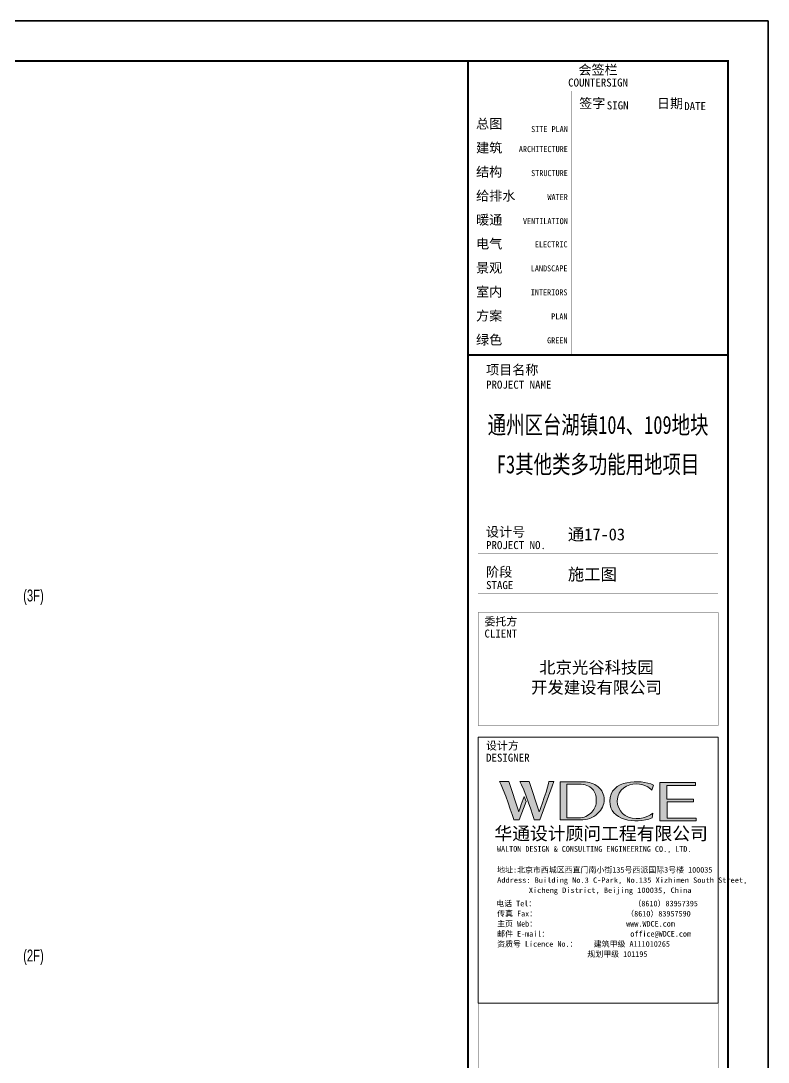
# Model space of a CAD drawing. Extents: x 458696 to 839151, y -191463 to 35158.
# Drawn here: x 590537 to 599879, y 3177 to 16192 of the extents above; entities that cross this region are included whole.
import ezdxf
from ezdxf.enums import TextEntityAlignment as Align

# ---------------------------------------------------------------- set-up
doc = ezdxf.new("R2010")
doc.units = 0
doc.header["$LTSCALE"] = 500
doc.linetypes.add('109-34 轴网$0$L1$0$$AUDIT_BAD_LTYPE1', pattern=[0])
doc.layers.get('0').update_dxf_attribs({"linetype": 'CONTINUOUS'})
doc.layers.get('Defpoints').update_dxf_attribs({"color": 167, "linetype": 'CONTINUOUS'})
doc.layers.add('PUB_TEXT', color=7, linetype='CONTINUOUS')
doc.styles.add('_TCH_DIM', font='ros.shx', dxfattribs={"width": 0.8, "bigfont": 'jd.shx'})
doc.styles.add('hwxh', font='STXIHEI.TTF')
doc.styles.add('华文细黑', font='STXIHEI.TTF', dxfattribs={"height": 10})

# ---------------------------------------------------------------- blocks, each defined once
blk = doc.blocks.new('图框-A1')
for points, const_width in [([(0, 0), (841, 0), (841, 594), (0, 594)], 0.05), ([(766, 584), (25, 584), (25, 10), (766, 10)], 0.5)]:
    blk.add_lwpolyline(points, close=True, dxfattribs=dict(const_width=const_width))
blk = doc.blocks.new('logo2')
h = blk.add_hatch(color=7)
h.paths.add_polyline_path([(19.021, -7.36), (15.845, -7.36), (15.845, -3.972), (18.974, -3.972), (18.974, -4.243), (16.461, -4.243), (16.461, -5.448), (18.811, -5.448), (18.811, -5.686), (16.474, -5.686), (16.474, -7.116), (19.021, -7.116)])
edge = h.paths.add_edge_path()
edge.add_spline(control_points=[(15.259, -4.206), (15.259, -4.206), (15.127, -4.646), (15.127, -4.646), (15.127, -4.646), (14.62, -4.101), (13.734, -4.101), (13.035, -4.101), (12.071, -4.537), (12.076, -5.621), (12.08, -6.488), (12.766, -7.164), (13.734, -7.168), (14.656, -7.172), (15.227, -6.68), (15.227, -6.68), (15.227, -6.68), (15.164, -7.108), (15.164, -7.108), (13.632, -7.703), (11.417, -7.291), (11.411, -5.643), (11.404, -3.721), (14.157, -3.665), (15.259, -4.206)], knot_values=[0, 0, 0, 0, 1, 1, 1, 2, 2, 2, 3, 3, 3, 4, 4, 4, 5, 5, 5, 6, 6, 6, 7, 7, 7, 8, 8, 8, 8], degree=3, periodic=0)
edge = h.paths.add_edge_path(flags=16)
edge.add_spline(control_points=[(10.229, -5.566), (10.229, -5.16), (10.12, -4.83), (9.897, -4.576), (9.63, -4.273), (9.228, -4.122), (8.69, -4.122), (8.69, -4.122), (7.638, -4.122), (7.638, -4.122), (7.638, -4.122), (7.638, -7.098), (7.638, -7.098), (7.638, -7.098), (8.663, -7.098), (8.663, -7.098), (9.133, -7.098), (9.519, -6.934), (9.823, -6.604), (10.095, -6.309), (10.229, -5.964), (10.229, -5.566)], knot_values=[0, 0, 0, 0, 1, 1, 1, 2, 2, 2, 3, 3, 3, 4, 4, 4, 5, 5, 5, 6, 6, 6, 7, 7, 7, 7], degree=3, periodic=0)
edge = h.paths.add_edge_path()
edge.add_spline(control_points=[(10.919, -5.505), (10.919, -5.962), (10.725, -6.366), (10.336, -6.719), (9.92, -7.098), (9.414, -7.288), (8.817, -7.288), (8.817, -7.288), (7.028, -7.288), (7.028, -7.288), (7.028, -7.288), (7.028, -3.925), (7.028, -3.925), (7.028, -3.925), (9.095, -3.925), (9.095, -3.925), (9.593, -3.925), (10.015, -4.063), (10.363, -4.34), (10.733, -4.637), (10.919, -5.026), (10.919, -5.505)], knot_values=[0, 0, 0, 0, 1, 1, 1, 2, 2, 2, 3, 3, 3, 4, 4, 4, 5, 5, 5, 6, 6, 6, 7, 7, 7, 7], degree=3, periodic=0)
at = {"lineweight": 0}
blk.add_lwpolyline([(19.021, -7.36), (15.845, -7.36), (15.845, -3.972), (18.974, -3.972), (18.974, -4.243), (16.461, -4.243), (16.461, -5.448), (18.811, -5.448), (18.811, -5.686), (16.474, -5.686), (16.474, -7.116), (19.021, -7.116), (19.021, -7.36)], dxfattribs=at)
for points, knots in [([(15.259, -4.206), (15.259, -4.206), (15.127, -4.646), (15.127, -4.646), (15.127, -4.646), (14.62, -4.101), (13.734, -4.101), (13.035, -4.101), (12.071, -4.537), (12.076, -5.621), (12.08, -6.488), (12.766, -7.164), (13.734, -7.168), (14.656, -7.172), (15.227, -6.68), (15.227, -6.68), (15.227, -6.68), (15.164, -7.108), (15.164, -7.108), (13.632, -7.703), (11.417, -7.291), (11.411, -5.643), (11.404, -3.721), (14.157, -3.665), (15.259, -4.206)], [0, 0, 0, 0, 1, 1, 1, 2, 2, 2, 3, 3, 3, 4, 4, 4, 5, 5, 5, 6, 6, 6, 7, 7, 7, 8, 8, 8, 8]), ([(10.919, -5.505), (10.919, -5.962), (10.725, -6.366), (10.336, -6.719), (9.92, -7.098), (9.414, -7.288), (8.817, -7.288), (8.817, -7.288), (7.028, -7.288), (7.028, -7.288), (7.028, -7.288), (7.028, -3.925), (7.028, -3.925), (7.028, -3.925), (9.095, -3.925), (9.095, -3.925), (9.593, -3.925), (10.015, -4.063), (10.363, -4.34), (10.733, -4.637), (10.919, -5.026), (10.919, -5.505)], [0, 0, 0, 0, 1, 1, 1, 2, 2, 2, 3, 3, 3, 4, 4, 4, 5, 5, 5, 6, 6, 6, 7, 7, 7, 7]), ([(10.229, -5.566), (10.229, -5.16), (10.12, -4.83), (9.897, -4.576), (9.63, -4.273), (9.228, -4.122), (8.69, -4.122), (8.69, -4.122), (7.638, -4.122), (7.638, -4.122), (7.638, -4.122), (7.638, -7.098), (7.638, -7.098), (7.638, -7.098), (8.663, -7.098), (8.663, -7.098), (9.133, -7.098), (9.519, -6.934), (9.823, -6.604), (10.095, -6.309), (10.229, -5.964), (10.229, -5.566)], [0, 0, 0, 0, 1, 1, 1, 2, 2, 2, 3, 3, 3, 4, 4, 4, 5, 5, 5, 6, 6, 6, 7, 7, 7, 7])]:
    blk.add_open_spline(points, degree=3, knots=knots, dxfattribs=at)
blk = doc.blocks.new('logo1')
h = blk.add_hatch(color=8)
edge = h.paths.add_edge_path()
edge.add_spline(control_points=[(3.863, -5.205), (3.635, -5.88), (3.386, -6.562), (3.386, -6.562), (3.386, -6.562), (2.503, -3.908), (2.503, -3.908), (2.503, -3.908), (1.802, -3.905), (1.687, -3.908), (2.021, -4.386), (2.952, -7.271), (2.952, -7.271), (2.952, -7.271), (3.437, -7.271), (3.437, -7.271), (3.437, -7.271), (4.032, -5.659), (4.032, -5.659), (4.032, -5.659), (3.863, -5.205), (3.863, -5.205)], knot_values=[0, 0, 0, 0, 1, 1, 1, 2, 2, 2, 3, 3, 3, 4, 4, 4, 5, 5, 5, 6, 6, 6, 7, 7, 7, 7], degree=3, periodic=0)
h = blk.add_hatch(color=7)
edge = h.paths.add_edge_path()
edge.add_spline(control_points=[(6.038, -3.908), (6.09, -4.101), (5.198, -6.562), (5.198, -6.562), (5.198, -6.562), (4.302, -3.908), (4.302, -3.908), (4.302, -3.908), (3.6, -3.905), (3.486, -3.908), (3.821, -4.386), (4.751, -7.271), (4.751, -7.271), (4.751, -7.271), (5.236, -7.271), (5.236, -7.271), (5.236, -7.271), (6.333, -4.3), (6.333, -4.3), (6.333, -4.3), (6.482, -3.908), (6.482, -3.908), (6.482, -3.908), (6.214, -3.914), (6.038, -3.908)], knot_values=[0, 0, 0, 0, 1, 1, 1, 2, 2, 2, 3, 3, 3, 4, 4, 4, 5, 5, 5, 6, 6, 6, 7, 7, 7, 8, 8, 8, 8], degree=3, periodic=0)
at = {"color": 8, "lineweight": 0}
blk.add_open_spline([(3.863, -5.205), (3.635, -5.88), (3.386, -6.562), (3.386, -6.562), (3.386, -6.562), (2.503, -3.908), (2.503, -3.908), (2.503, -3.908), (1.802, -3.905), (1.687, -3.908), (2.021, -4.386), (2.952, -7.271), (2.952, -7.271), (2.952, -7.271), (3.437, -7.271), (3.437, -7.271), (3.437, -7.271), (4.032, -5.659), (4.032, -5.659), (4.032, -5.659), (3.863, -5.205), (3.863, -5.205)], degree=3, knots=[0, 0, 0, 0, 1, 1, 1, 2, 2, 2, 3, 3, 3, 4, 4, 4, 5, 5, 5, 6, 6, 6, 7, 7, 7, 7], dxfattribs=at)
at = {"lineweight": 0}
blk.add_open_spline([(6.038, -3.908), (6.09, -4.101), (5.198, -6.562), (5.198, -6.562), (5.198, -6.562), (4.302, -3.908), (4.302, -3.908), (4.302, -3.908), (3.6, -3.905), (3.486, -3.908), (3.821, -4.386), (4.751, -7.271), (4.751, -7.271), (4.751, -7.271), (5.236, -7.271), (5.236, -7.271), (5.236, -7.271), (6.333, -4.3), (6.333, -4.3), (6.333, -4.3), (6.482, -3.908), (6.482, -3.908), (6.482, -3.908), (6.214, -3.914), (6.038, -3.908)], degree=3, knots=[0, 0, 0, 0, 1, 1, 1, 2, 2, 2, 3, 3, 3, 4, 4, 4, 5, 5, 5, 6, 6, 6, 7, 7, 7, 8, 8, 8, 8], dxfattribs=at)
blk.add_blockref('logo2', (0, 0))
blk = doc.blocks.new('时间-logo')
at = {"layer": 'Defpoints', "lineweight": 0}
blk.add_lwpolyline([(0, -23.457), (-21.166, -23.457), (-21.166, 0), (0, 0), (0, -23.457)], dxfattribs=at)
blk.add_blockref('logo1', (-20.967, 0))
at = {"style": 'hwxh'}
for s, height, p in [('华通设计顾问工程有限公司 ', 1.15, (-19.726, -9.054)), ('WALTON DESIGN & CONSULTING ENGINEERING CO., LTD.', 0.5, (-19.497, -10.096)), ('地址:北京市西城区西直门南小街135号西派国际3号楼 100035', 0.5, (-19.485, -11.936)), ('Address: Building No.3 C-Park, No.135 Xizhimen South Street, ', 0.47, (-19.485, -12.827)), ('Xicheng District, Beijing 100035, China ', 0.47, (-16.691, -13.718)), ('电话 Tel：                        （8610）83957395 ', 0.5, (-19.564, -14.906)), ('传真 Fax：                      （8610）83957590 ', 0.5, (-19.485, -15.798)), ('主页 Web：                      www.WDCE.com ', 0.5, (-19.485, -16.689)), ('邮件 E-mail：                    office@WDCE.com ', 0.5, (-19.485, -17.58)), ('资质号 Licence No.：    建筑甲级 A111010265 ', 0.5, (-19.485, -18.472)), ('   规划甲级 101195', 0.5, (-12.602, -19.363))]:
    blk.add_text(s, height=height, dxfattribs=at).set_placement(p)
blk = doc.blocks.new('通州项目图签')
at = {"const_width": 0.5}
for points in [[(-65, 574), (-65, 500.5), (0, 500.5), (0, 574)], [(-65, 0), (0, 0), (0, 500.5), (-65, 500.5)]]:
    blk.add_lwpolyline(points, close=True, dxfattribs=at)
at = {"const_width": 0.05}
for points in [[(-65, 566.5), (0, 566.5)], [(-39.14, 566.5), (-39.14, 500.5)], [(-19.1, 566.5), (-19.1, 500.5)], [(-65, 560.5), (0, 560.5)], [(-65, 554.5), (0, 554.5)], [(-65, 548.5), (0, 548.5)], [(-65, 542.5), (0, 542.5)], [(-65, 536.5), (0, 536.5)], [(-65, 530.5), (0, 530.5)], [(-65, 524.5), (0, 524.5)], [(-65, 518.5), (0, 518.5)], [(-65, 512.5), (0, 512.5)], [(-65, 512.5), (0, 512.5)], [(-65, 506.5), (0, 506.5)], [(-65, 500.5), (0, 500.5)], [(-62.5, 450.87), (-2.5, 450.87)], [(-62.5, 440.87), (-2.5, 440.87)], [(-2.5, 407.85), (-2.5, 436.12), (-62.5, 436.12), (-62.5, 407.85)], [(-62.5, 407.85), (-2.5, 407.85)], [(-62.5, 404.92), (-62.5, 227.83)], [(-62.5, 404.92), (-2.5, 404.92)], [(-62.5, 227.83), (-2.5, 227.83), (-2.5, 404.92)], [(-57.5, 338.36), (-7.5, 338.36)]]:
    blk.add_lwpolyline(points, dxfattribs=at)
at = {"color": 0, "ltscale": 0.001, "xscale": 2.834689937531525, "yscale": 2.834689937531525, "zscale": 2.834689937531525}
blk.add_blockref('时间-logo', (-2.5, 404.92), dxfattribs=at)
at = {"style": '华文细黑'}
for s, height, p in [('会签栏', 2.4, (-32.5, 573)), ('COUNTERSIGN', 2, (-32.5, 569.6))]:
    blk.add_text(s, height=height, dxfattribs=at).set_placement(p, align=Align.TOP_CENTER)
for s, height, p in [('签字', 2.4, (-37.22, 564.63)), ('日期', 2.4, (-17.79, 564.58)), ('SIGN', 2, (-30.32, 563.88)), ('DATE', 2, (-10.96, 563.7)), ('总图', 2.4, (-63, 559.5)), ('建筑', 2.4, (-63, 553.5)), ('结构', 2.4, (-63, 547.5)), ('给排水', 2.4, (-63, 541.5)), ('暖通', 2.4, (-63, 535.5)), ('电气', 2.4, (-63, 529.5)), ('景观', 2.4, (-63, 523.5)), ('室内', 2.4, (-63, 517.5)), ('方案', 2.4, (-63, 511.5)), ('绿色', 2.4, (-63, 505.5)), ('项目名称', 2.4, (-60.5, 498)), ('PROJECT NAME', 2, (-60.5, 494.08)), ('设计号', 2.4, (-60.54, 457.48)), ('PROJECT NO.', 2, (-60.5, 453.97)), ('阶段', 2.4, (-60.5, 447.47)), ('STAGE', 2, (-60.5, 443.97)), ('委托方', 2, (-60.9, 434.86)), ('CLIENT', 2, (-60.9, 431.86)), ('设计方', 2, (-60.5, 403.83)), ('DESIGNER', 2, (-60.5, 400.83))]:
    blk.add_text(s, height=height, dxfattribs=at).set_placement(p, align=Align.TOP_LEFT)
for s, p in [('SITE PLAN', (-40.06, 557.7)), ('ARCHITECTURE', (-40.06, 552.7)), ('STRUCTURE', (-40.06, 546.7)), ('WATER', (-40.06, 540.7)), ('VENTILATION', (-40.06, 534.7)), ('ELECTRIC', (-40.14, 528.89)), ('LANDSCAPE', (-40.14, 522.89)), ('INTERIORS', (-40.14, 516.89)), ('PLAN', (-40.14, 510.89)), ('GREEN', (-40.14, 504.89))]:
    blk.add_text(s, height=1.5, dxfattribs=at).set_placement(p, align=Align.TOP_RIGHT)
at = {"color": 4, "style": '华文细黑', "width": 0.75}
for s, p in [('通州区台湖镇104、109地块', (-32.5, 480.78)), ('F3其他类多功能用地项目', (-32.5, 470.91))]:
    blk.add_text(s, height=4.5, dxfattribs=at).set_placement(p, align=Align.CENTER)
at = {"color": 4, "ltscale": 0.001, "char_height": 3, "width": 58.4895, "style": '华文细黑'}
for s, insert, attachment_point in [('通17-03', (-40.06, 455.51), 4), ('施工图', (-40.06, 445.51), 4), ('北京光谷科技园\\P开发建设有限公司', (-32.9, 419.71), 5)]:
    blk.add_mtext(s, dxfattribs=dict(at, insert=insert, attachment_point=attachment_point))

msp = doc.modelspace()

# ---------------------------------------------------------------- linework, layer by layer
at = {"linetype": '109-34 轴网$0$L1$0$$AUDIT_BAD_LTYPE1'}
msp.add_lwpolyline([(599878.024, 16191.249), (599878.024, -13508.751), (557828.024, -13508.751), (557828.024, 16191.249)], close=True, dxfattribs=at)
msp.add_lwpolyline([(557828.024, -13508.751), (599878.024, -13508.751), (599878.024, 16191.249), (557828.024, 16191.249)], close=True)

# ---------------------------------------------------------------- block references
at = {"xscale": 50, "yscale": 50, "zscale": 50}
for name, p in [('图框-A1', (557828.024, -13508.751)), ('通州项目图签', (599378.024, -13008.751))]:
    msp.add_blockref(name, p, dxfattribs=at)

# ---------------------------------------------------------------- texts
at = {"layer": 'PUB_TEXT', "style": '_TCH_DIM', "width": 0.705882}
for s, p in [('(3F)', (590567.008, 8935.578)), ('(2F)', (590567.008, 4435.578))]:
    msp.add_text(s, height=148.75, dxfattribs=at).set_placement(p)

doc.saveas('drawing.dxf')
